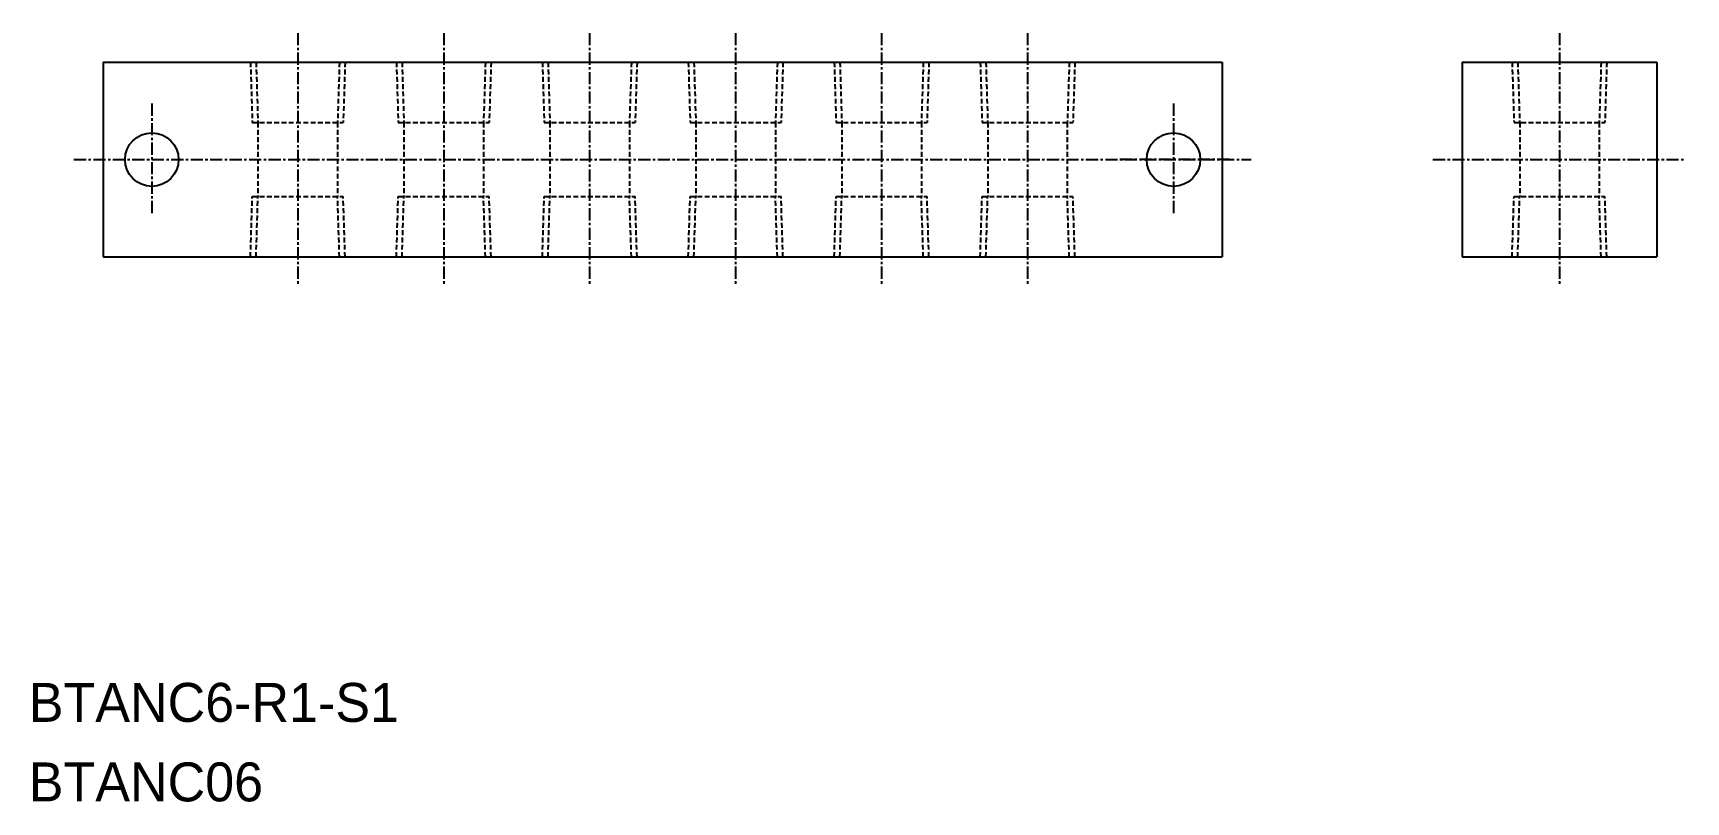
# Model space of a CAD drawing. Extents: x 4424 to 4594, y 18824 to 18903.
import ezdxf

# ---------------------------------------------------------------- set-up
doc = ezdxf.new("R2010")
doc.units = 0
doc.linetypes.add('CENTER', pattern=[2, 1.25, -0.25, 0.25, -0.25])
doc.linetypes.add('DASHED', pattern=[0.75, 0.5, -0.25])
doc.layers.get('0').update_dxf_attribs({"linetype": 'CONTINUOUS'})
doc.layers.add('CENTER', color=1, linetype='CENTER')

msp = doc.modelspace()

# ---------------------------------------------------------------- linework, layer by layer
at = {"color": 7, "linetype": 'CONTINUOUS'}
for p, q in [((4431.49, 18900.44), (4546.49, 18900.44)), ((4431.49, 18900.44), (4431.49, 18880.44)), ((4546.49, 18900.44), (4546.49, 18880.44)), ((4571.16, 18900.44), (4591.16, 18900.44)), ((4571.16, 18900.44), (4571.16, 18880.44)), ((4591.16, 18900.44), (4591.16, 18880.44)), ((4431.49, 18880.44), (4546.49, 18880.44)), ((4571.16, 18880.44), (4591.16, 18880.44))]:
    msp.add_line(p, q, dxfattribs=at)
at = {"color": 3, "linetype": 'DASHED'}
for p, q in [((4446.63, 18900.44), (4446.82, 18894.24)), ((4447.21, 18900.44), (4447.4, 18894.24)), ((4455.78, 18900.44), (4455.58, 18894.24)), ((4456.36, 18900.44), (4456.16, 18894.24)), ((4461.63, 18900.44), (4461.82, 18894.24)), ((4462.21, 18900.44), (4462.4, 18894.24)), ((4470.78, 18900.44), (4470.58, 18894.24)), ((4471.36, 18900.44), (4471.16, 18894.24)), ((4476.63, 18900.44), (4476.82, 18894.24)), ((4477.21, 18900.44), (4477.4, 18894.24)), ((4485.78, 18900.44), (4485.58, 18894.24)), ((4486.36, 18900.44), (4486.16, 18894.24)), ((4491.63, 18900.44), (4491.82, 18894.24)), ((4492.21, 18900.44), (4492.4, 18894.24)), ((4500.78, 18900.44), (4500.58, 18894.24)), ((4501.36, 18900.44), (4501.16, 18894.24)), ((4506.63, 18900.44), (4506.82, 18894.24)), ((4507.21, 18900.44), (4507.4, 18894.24)), ((4515.78, 18900.44), (4515.58, 18894.24)), ((4516.36, 18900.44), (4516.16, 18894.24)), ((4521.63, 18900.44), (4521.82, 18894.24)), ((4522.21, 18900.44), (4522.4, 18894.24)), ((4530.78, 18900.44), (4530.58, 18894.24)), ((4531.36, 18900.44), (4531.16, 18894.24)), ((4576.29, 18900.44), (4576.49, 18894.24)), ((4576.87, 18900.44), (4577.07, 18894.24)), ((4585.44, 18900.44), (4585.25, 18894.24)), ((4586.02, 18900.44), (4585.83, 18894.24)), ((4446.82, 18894.24), (4456.16, 18894.24)), ((4447.4, 18894.24), (4447.4, 18886.64)), ((4455.58, 18894.24), (4455.58, 18886.64)), ((4461.82, 18894.24), (4471.16, 18894.24)), ((4462.4, 18894.24), (4462.4, 18886.64)), ((4470.58, 18894.24), (4470.58, 18886.64)), ((4476.82, 18894.24), (4486.16, 18894.24)), ((4477.4, 18894.24), (4477.4, 18886.64)), ((4485.58, 18894.24), (4485.58, 18886.64)), ((4491.82, 18894.24), (4501.16, 18894.24)), ((4492.4, 18894.24), (4492.4, 18886.64)), ((4500.58, 18894.24), (4500.58, 18886.64)), ((4506.82, 18894.24), (4516.16, 18894.24)), ((4507.4, 18894.24), (4507.4, 18886.64)), ((4515.58, 18894.24), (4515.58, 18886.64)), ((4521.82, 18894.24), (4531.16, 18894.24)), ((4522.4, 18894.24), (4522.4, 18886.64)), ((4530.58, 18894.24), (4530.58, 18886.64)), ((4576.49, 18894.24), (4585.83, 18894.24)), ((4577.07, 18894.24), (4577.07, 18886.64)), ((4585.25, 18894.24), (4585.25, 18886.64)), ((4446.63, 18880.44), (4446.82, 18886.64)), ((4446.82, 18886.64), (4456.16, 18886.64)), ((4447.21, 18880.44), (4447.4, 18886.64)), ((4455.78, 18880.44), (4455.58, 18886.64)), ((4456.36, 18880.44), (4456.16, 18886.64)), ((4461.63, 18880.44), (4461.82, 18886.64)), ((4461.82, 18886.64), (4471.16, 18886.64)), ((4462.21, 18880.44), (4462.4, 18886.64)), ((4470.78, 18880.44), (4470.58, 18886.64)), ((4471.36, 18880.44), (4471.16, 18886.64)), ((4476.63, 18880.44), (4476.82, 18886.64)), ((4476.82, 18886.64), (4486.16, 18886.64)), ((4477.21, 18880.44), (4477.4, 18886.64)), ((4485.78, 18880.44), (4485.58, 18886.64)), ((4486.36, 18880.44), (4486.16, 18886.64)), ((4491.63, 18880.44), (4491.82, 18886.64)), ((4491.82, 18886.64), (4501.16, 18886.64)), ((4492.21, 18880.44), (4492.4, 18886.64)), ((4500.78, 18880.44), (4500.58, 18886.64)), ((4501.36, 18880.44), (4501.16, 18886.64)), ((4506.63, 18880.44), (4506.82, 18886.64)), ((4506.82, 18886.64), (4516.16, 18886.64)), ((4507.21, 18880.44), (4507.4, 18886.64)), ((4515.78, 18880.44), (4515.58, 18886.64)), ((4516.36, 18880.44), (4516.16, 18886.64)), ((4521.63, 18880.44), (4521.82, 18886.64)), ((4521.82, 18886.64), (4531.16, 18886.64)), ((4522.21, 18880.44), (4522.4, 18886.64)), ((4530.78, 18880.44), (4530.58, 18886.64)), ((4531.36, 18880.44), (4531.16, 18886.64)), ((4576.29, 18880.44), (4576.49, 18886.64)), ((4576.49, 18886.64), (4585.83, 18886.64)), ((4576.87, 18880.44), (4577.07, 18886.64)), ((4585.44, 18880.44), (4585.25, 18886.64)), ((4586.02, 18880.44), (4585.83, 18886.64))]:
    msp.add_line(p, q, dxfattribs=at)
at = {"color": 7, "linetype": 'CONTINUOUS'}
for centre in [(4436.49, 18890.44), (4541.49, 18890.44)]:
    msp.add_circle(centre, 2.75, dxfattribs=at)
at = {"layer": 'CENTER', "color": 1, "linetype": 'CENTER'}
for p, q in [((4451.49, 18903.44), (4451.49, 18877.44)), ((4466.49, 18903.44), (4466.49, 18877.44)), ((4481.49, 18903.44), (4481.49, 18877.44)), ((4496.49, 18903.44), (4496.49, 18877.44)), ((4511.49, 18903.44), (4511.49, 18877.44)), ((4526.49, 18903.44), (4526.49, 18877.44)), ((4581.16, 18903.44), (4581.16, 18877.44)), ((4436.49, 18896.19), (4436.49, 18884.69)), ((4541.49, 18896.19), (4541.49, 18884.69)), ((4428.49, 18890.44), (4549.49, 18890.44)), ((4547.24, 18890.44), (4535.74, 18890.44)), ((4568.16, 18890.44), (4594.16, 18890.44))]:
    msp.add_line(p, q, dxfattribs=at)

# ---------------------------------------------------------------- texts
at = {"color": 7, "linetype": 'CONTINUOUS'}
for s, p in [('BTANC6-R1-S1', (4423.85, 18832.67)), ('BTANC06', (4423.85, 18824.5))]:
    msp.add_text(s, height=4, dxfattribs=at).set_placement(p)

doc.saveas('drawing.dxf')
